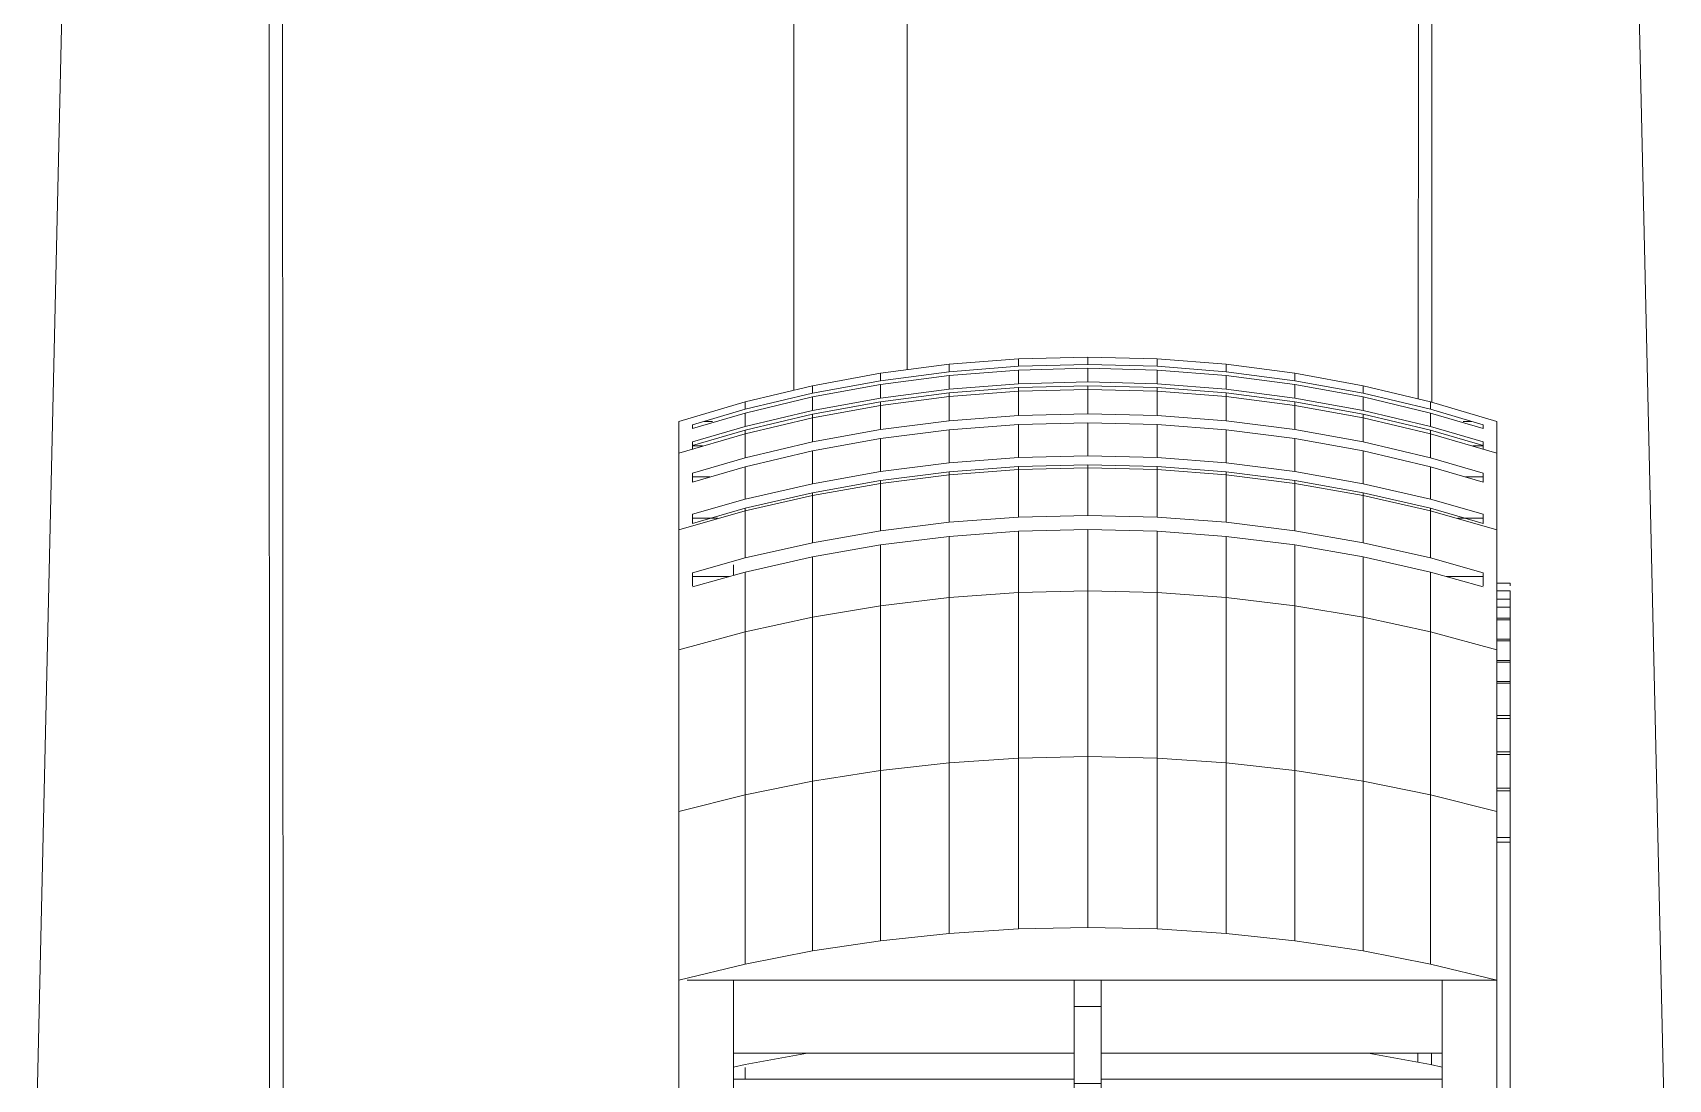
# Model space of a CAD drawing. Header units: inches. Extents: x -827 to 154, y -802 to 207.
# Drawn here: x -509.675 to -505.296, y -200.986 to -198.183 of the extents above; entities that cross this region are included whole.
import ezdxf

# ---------------------------------------------------------------- set-up
doc = ezdxf.new("R2010")
doc.units = ezdxf.units.IN
doc.header["$MEASUREMENT"] = 0
doc.layers.add('Layer0', color=7, linetype='Continuous', lineweight=9)
doc.layers.add('Miter_Saw_Station_skp', color=8, linetype='Continuous', lineweight=9)

# ---------------------------------------------------------------- blocks, each defined once
blk = doc.blocks.new('Miter_Saw_Station_skp_188-402628-Level 1')
at = {"layer": 'Layer0'}
for p, q in [((0, 1.6142), (0, 2.103)), ((0, 1.6142), (0, 2.103)), ((0.1575, 1.6142), (0.1575, 2.103)), ((0.1575, 2.103), (0.1575, 1.6142)), ((0.1339, 1.6142), (0, 1.6142)), ((0, 1.6142), (0.1339, 1.6142)), ((0.1575, 1.1274), (0.1575, 1.6142)), ((0.1575, 1.6142), (0.1575, 1.1274)), ((0.1575, 0.6601), (0.1575, 1.1274)), ((0.1575, 1.1274), (0.1575, 0.6601)), ((0.1575, 0.3129), (0.1575, 0.6601)), ((0.1575, 0.6601), (0.1575, 0.3129)), ((0, 0.4148), (0, 0.4449)), ((0, 0.4148), (0, 0.4449)), ((0.1575, 0.0916), (0.1575, 0.3129)), ((0.1575, 0.3129), (0.1575, 0.0916)), ((0.1575, 0.0916), (0.1575, 0)), ((0.1575, 0.0916), (0.1575, 0)), ((0.0606, 0), (0.0851, 0)), ((0.0851, 0), (0.0606, 0))]:
    blk.add_line(p, q, dxfattribs=at)
blk = doc.blocks.new('Miter_Saw_Station_skp_186-402626-Level 1')
at = {"layer": 'Layer0'}
for p, q in [((0.1575, 2.0872), (1.142, 2.0872)), ((0.1575, 2.0872), (1.142, 2.0872)), ((1.2202, 2.0872), (2.2047, 2.0872)), ((1.2202, 2.0872), (2.2047, 2.0872)), ((2.1708, 2.0529), (2.1708, 2.0872)), ((2.1708, 2.0872), (2.1708, 2.0529)), ((0.1914, 2.0443), (0.1575, 2.0519)), ((0.1914, 2.0443), (0.1575, 2.0519)), ((0.1914, 2.0443), (0.3711, 2.0116)), ((0.3711, 2.0116), (0.1914, 2.0443)), ((1.9911, 2.0116), (2.1708, 2.0443)), ((1.9911, 2.0116), (2.1708, 2.0443)), ((2.1708, 2.0443), (2.2047, 2.0519)), ((2.1708, 2.0443), (2.2047, 2.0519)), ((1.142, 2.0116), (0.1575, 2.0116)), ((0.1575, 2.0116), (1.142, 2.0116)), ((2.2047, 2.0116), (1.2202, 2.0116)), ((1.2202, 2.0116), (2.2047, 2.0116)), ((0, 1.8004), (0, 1.3137)), ((0, 1.8004), (0.1914, 1.7543)), ((0, 1.3137), (0, 1.8004)), ((2.3386, 1.8004), (0, 1.8004)), ((2.3386, 1.8004), (0, 1.8004)), ((0.1914, 1.7543), (0, 1.8004)), ((2.3622, 1.8004), (2.1708, 1.7543)), ((2.3622, 1.8004), (2.1708, 1.7543)), ((2.3622, 1.8004), (2.3622, 1.3137)), ((2.3622, 1.8004), (2.3622, 1.3137)), ((0.1914, 1.2654), (0.1914, 1.7543)), ((0.1914, 1.7543), (0.3858, 1.7164)), ((0.1914, 1.7543), (0.1914, 1.2654)), ((0.1914, 1.7543), (0.3858, 1.7164)), ((2.1708, 1.7543), (1.9764, 1.7164)), ((1.9764, 1.7164), (2.1708, 1.7543)), ((2.1708, 1.7543), (2.1708, 1.2654)), ((2.1708, 1.2654), (2.1708, 1.7543)), ((0.3858, 1.7164), (0.3858, 1.2258)), ((0.3858, 1.7164), (0.5826, 1.6868)), ((0.3858, 1.7164), (0.5826, 1.6868)), ((0.3858, 1.2258), (0.3858, 1.7164)), ((1.9764, 1.7164), (1.7797, 1.6868)), ((1.7797, 1.6868), (1.9764, 1.7164)), ((1.9764, 1.2258), (1.9764, 1.7164)), ((1.9764, 1.7164), (1.9764, 1.2258)), ((0.5826, 1.1948), (0.5826, 1.6868)), ((0.5826, 1.6868), (0.5826, 1.1948)), ((0.5826, 1.6868), (0.7811, 1.6656)), ((0.5826, 1.6868), (0.7811, 1.6656)), ((0.7811, 1.6656), (0.7811, 1.1726)), ((0.7811, 1.6656), (0.9808, 1.6528)), ((0.7811, 1.1726), (0.7811, 1.6656)), ((0.7811, 1.6656), (0.9808, 1.6528)), ((1.5811, 1.6656), (1.3814, 1.6528)), ((1.3814, 1.6528), (1.5811, 1.6656)), ((1.5811, 1.6656), (1.7797, 1.6868)), ((1.7797, 1.6868), (1.5811, 1.6656)), ((1.5811, 1.6656), (1.5811, 1.1726)), ((1.5811, 1.1726), (1.5811, 1.6656)), ((1.7797, 1.1948), (1.7797, 1.6868)), ((1.7797, 1.6868), (1.7797, 1.1948)), ((0.9808, 1.1592), (0.9808, 1.6528)), ((0.9808, 1.6528), (1.1811, 1.6485)), ((0.9808, 1.6528), (0.9808, 1.1592)), ((0.9808, 1.6528), (1.1811, 1.6485)), ((1.3814, 1.6528), (1.1811, 1.6485)), ((1.1811, 1.6485), (1.3814, 1.6528)), ((1.1811, 1.1548), (1.1811, 1.6485)), ((1.1811, 1.1548), (1.1811, 1.6485)), ((1.3814, 1.6528), (1.3814, 1.1592)), ((1.3814, 1.1592), (1.3814, 1.6528)), ((0, 1.3137), (0, 0.8464)), ((0, 1.3137), (0, 0.8464)), ((0, 1.3137), (0.1914, 1.2654)), ((0.1914, 1.2654), (0, 1.3137)), ((2.1708, 1.2654), (2.3622, 1.3137)), ((2.3622, 1.3137), (2.1708, 1.2654)), ((2.3622, 0.8464), (2.3622, 1.3137)), ((2.3622, 1.3137), (2.3622, 0.8464)), ((0.1914, 0.7947), (0.1914, 1.2654)), ((0.3858, 1.2258), (0.1914, 1.2654)), ((0.1914, 1.2654), (0.1914, 0.7947)), ((0.1914, 1.2654), (0.3858, 1.2258)), ((1.9764, 1.2258), (2.1708, 1.2654)), ((2.1708, 1.2654), (1.9764, 1.2258)), ((2.1708, 0.7947), (2.1708, 1.2654)), ((2.1708, 1.2654), (2.1708, 0.7947)), ((0.5826, 1.1948), (0.3858, 1.2258)), ((0.3858, 1.2258), (0.3858, 0.7522)), ((0.3858, 1.2258), (0.5826, 1.1948)), ((0.3858, 0.7522), (0.3858, 1.2258)), ((0.7811, 1.1726), (0.5826, 1.1948)), ((0.5826, 0.719), (0.5826, 1.1948)), ((0.5826, 1.1948), (0.5826, 0.719)), ((0.5826, 1.1948), (0.7811, 1.1726)), ((1.7797, 1.1948), (1.5811, 1.1726)), ((1.5811, 1.1726), (1.7797, 1.1948)), ((1.7797, 1.1948), (1.9764, 1.2258)), ((1.9764, 1.2258), (1.7797, 1.1948)), ((1.7797, 1.1948), (1.7797, 0.719)), ((1.7797, 0.719), (1.7797, 1.1948)), ((1.9764, 0.7522), (1.9764, 1.2258)), ((1.9764, 1.2258), (1.9764, 0.7522)), ((0.9808, 1.1592), (0.7811, 1.1726)), ((0.7811, 0.6952), (0.7811, 1.1726)), ((0.7811, 1.1726), (0.7811, 0.6952)), ((0.7811, 1.1726), (0.9808, 1.1592)), ((0.9808, 1.1592), (0.9808, 0.6809)), ((0.9808, 1.1592), (1.1811, 1.1548)), ((1.1811, 1.1548), (0.9808, 1.1592)), ((0.9808, 0.6809), (0.9808, 1.1592)), ((1.1811, 1.1548), (1.3814, 1.1592)), ((1.3814, 1.1592), (1.1811, 1.1548)), ((1.1811, 0.6762), (1.1811, 1.1548)), ((1.1811, 0.6762), (1.1811, 1.1548)), ((1.3814, 1.1592), (1.5811, 1.1726)), ((1.5811, 1.1726), (1.3814, 1.1592)), ((1.3814, 0.6809), (1.3814, 1.1592)), ((1.3814, 1.1592), (1.3814, 0.6809)), ((1.5811, 0.6952), (1.5811, 1.1726)), ((1.5811, 1.1726), (1.5811, 0.6952)), ((0, 0.4991), (0, 0.8464)), ((0.1914, 0.7947), (0, 0.8464)), ((0, 0.8464), (0.1914, 0.7947)), ((0, 0.4991), (0, 0.8464)), ((2.3622, 0.8464), (2.1708, 0.7947)), ((2.1708, 0.7947), (2.3622, 0.8464)), ((2.3622, 0.4991), (2.3622, 0.8464)), ((2.3622, 0.4991), (2.3622, 0.8464)), ((0.1914, 0.7947), (0.1914, 0.6216)), ((0.1914, 0.7947), (0.3858, 0.7522)), ((0.3858, 0.7522), (0.1914, 0.7947)), ((0.1914, 0.6216), (0.1914, 0.7947)), ((2.1708, 0.7947), (1.9764, 0.7522)), ((1.9764, 0.7522), (2.1708, 0.7947)), ((2.1708, 0.7947), (2.1708, 0.6216)), ((2.1708, 0.6216), (2.1708, 0.7947)), ((0.3858, 0.7522), (0.3858, 0.5776)), ((0.3858, 0.7522), (0.5826, 0.719)), ((0.3858, 0.5776), (0.3858, 0.7522)), ((0.5826, 0.719), (0.3858, 0.7522)), ((0.5826, 0.5431), (0.5826, 0.719)), ((0.5826, 0.719), (0.5826, 0.5431)), ((0.5826, 0.719), (0.7811, 0.6952)), ((0.7811, 0.6952), (0.5826, 0.719)), ((1.7797, 0.719), (1.5811, 0.6952)), ((1.5811, 0.6952), (1.7797, 0.719)), ((1.9764, 0.7522), (1.7797, 0.719)), ((1.7797, 0.719), (1.9764, 0.7522)), ((1.7797, 0.719), (1.7797, 0.5431)), ((1.7797, 0.5431), (1.7797, 0.719)), ((1.9764, 0.5776), (1.9764, 0.7522)), ((1.9764, 0.7522), (1.9764, 0.5776)), ((0.0394, 0.6642), (0.1914, 0.6216)), ((0.0394, 0.6642), (0.1914, 0.6216)), ((0.7811, 0.5185), (0.7811, 0.6952)), ((0.7811, 0.6952), (0.7811, 0.5185)), ((0.7811, 0.6952), (0.9808, 0.6809)), ((0.9808, 0.6809), (0.7811, 0.6952)), ((0.9808, 0.6809), (0.9808, 0.5037)), ((0.9808, 0.6809), (1.1811, 0.6762)), ((0.9808, 0.5037), (0.9808, 0.6809)), ((1.1811, 0.6762), (0.9808, 0.6809)), ((1.3814, 0.6809), (1.1811, 0.6762)), ((1.1811, 0.6762), (1.3814, 0.6809)), ((1.1811, 0.4987), (1.1811, 0.6762)), ((1.1811, 0.4987), (1.1811, 0.6762)), ((1.5811, 0.6952), (1.3814, 0.6809)), ((1.3814, 0.6809), (1.5811, 0.6952)), ((1.3814, 0.5037), (1.3814, 0.6809)), ((1.3814, 0.6809), (1.3814, 0.5037)), ((1.5811, 0.5185), (1.5811, 0.6952)), ((1.5811, 0.6952), (1.5811, 0.5185)), ((2.1708, 0.6216), (2.3228, 0.6642)), ((2.3228, 0.6642), (2.1708, 0.6216)), ((0.0394, 0.6344), (0.0394, 0.6614)), ((0.0394, 0.6614), (0.0394, 0.6233)), ((0.0394, 0.6344), (0.0394, 0.6614)), ((0.0394, 0.6233), (0.0394, 0.6614)), ((0.0394, 0.6344), (0.0394, 0.6233)), ((0.0394, 0.6344), (0.146, 0.6344)), ((0.0394, 0.6344), (0.0394, 0.6233)), ((0.0394, 0.6344), (0.146, 0.6344)), ((0.1914, 0.5808), (0.0394, 0.6233)), ((0.1914, 0.5808), (0.0394, 0.6233)), ((0.1914, 0.6216), (0.3858, 0.5776)), ((0.3858, 0.5776), (0.1914, 0.6216)), ((1.9764, 0.5776), (2.1708, 0.6216)), ((1.9764, 0.5776), (2.1708, 0.6216)), ((2.1708, 0.5808), (2.3228, 0.6233)), ((2.3228, 0.6233), (2.1708, 0.5808)), ((2.2162, 0.6344), (2.3228, 0.6344)), ((2.2162, 0.6344), (2.3228, 0.6344)), ((2.3228, 0.6614), (2.3228, 0.6233)), ((2.3228, 0.6344), (2.3228, 0.6614)), ((2.3228, 0.6614), (2.3228, 0.6344)), ((2.3228, 0.6233), (2.3228, 0.6614)), ((2.3228, 0.6344), (2.3228, 0.6233)), ((2.3228, 0.6344), (2.3228, 0.6233)), ((0.1914, 0.5808), (0.3858, 0.5367)), ((0.1914, 0.5808), (0.1914, 0.4449)), ((0.1914, 0.5808), (0.1914, 0.4449)), ((0.1914, 0.5808), (0.3858, 0.5367)), ((0.3858, 0.5776), (0.5826, 0.5431)), ((0.5826, 0.5431), (0.3858, 0.5776)), ((1.7797, 0.5431), (1.9764, 0.5776)), ((1.7797, 0.5431), (1.9764, 0.5776)), ((1.9764, 0.5367), (2.1708, 0.5808)), ((2.1708, 0.5808), (1.9764, 0.5367)), ((2.1708, 0.4449), (2.1708, 0.5808)), ((2.1708, 0.5808), (2.1708, 0.4449)), ((0.3858, 0.5367), (0.5826, 0.5023)), ((0.3858, 0.5367), (0.3858, 0.4003)), ((0.3858, 0.5367), (0.5826, 0.5023)), ((0.3858, 0.4003), (0.3858, 0.5367)), ((0.5826, 0.5431), (0.7811, 0.5185)), ((0.7811, 0.5185), (0.5826, 0.5431)), ((1.5811, 0.5185), (1.7797, 0.5431)), ((1.5811, 0.5185), (1.7797, 0.5431)), ((1.7797, 0.5023), (1.9764, 0.5367)), ((1.9764, 0.5367), (1.7797, 0.5023)), ((1.9764, 0.5367), (1.9764, 0.4003)), ((1.9764, 0.4003), (1.9764, 0.5367)), ((0, 0.4991), (0.1914, 0.4449)), ((0, 0.2778), (0, 0.4991)), ((0, 0.2778), (0, 0.4991)), ((0.1914, 0.4449), (0, 0.4991)), ((0.0394, 0.4807), (0.0394, 0.4546)), ((0.1914, 0.4373), (0.0394, 0.4807)), ((0.0394, 0.4546), (0.0394, 0.4807)), ((0.0394, 0.4807), (0.1914, 0.4373)), ((0.5826, 0.5023), (0.7811, 0.4776)), ((0.5826, 0.5023), (0.5826, 0.3654)), ((0.5826, 0.5023), (0.7811, 0.4776)), ((0.5826, 0.3654), (0.5826, 0.5023)), ((0.7811, 0.5185), (0.9808, 0.5037)), ((0.9808, 0.5037), (0.7811, 0.5185)), ((0.7811, 0.4776), (0.9808, 0.4628)), ((0.7811, 0.3405), (0.7811, 0.4776)), ((0.7811, 0.4776), (0.7811, 0.3405)), ((0.7811, 0.4776), (0.9808, 0.4628)), ((0.9808, 0.5037), (1.1811, 0.4987)), ((1.1811, 0.4987), (0.9808, 0.5037)), ((1.1811, 0.4987), (1.3814, 0.5037)), ((1.1811, 0.4987), (1.3814, 0.5037)), ((1.3814, 0.5037), (1.5811, 0.5185)), ((1.3814, 0.5037), (1.5811, 0.5185)), ((1.3814, 0.4628), (1.5811, 0.4776)), ((1.5811, 0.4776), (1.3814, 0.4628)), ((1.5811, 0.4776), (1.7797, 0.5023)), ((1.7797, 0.5023), (1.5811, 0.4776)), ((1.5811, 0.3405), (1.5811, 0.4776)), ((1.5811, 0.4776), (1.5811, 0.3405)), ((1.7797, 0.3654), (1.7797, 0.5023)), ((1.7797, 0.5023), (1.7797, 0.3654)), ((2.3622, 0.4991), (2.1708, 0.4449)), ((2.3622, 0.4991), (2.1708, 0.4449)), ((2.1708, 0.4373), (2.3228, 0.4807)), ((2.3228, 0.4807), (2.1708, 0.4373)), ((2.3228, 0.4807), (2.3228, 0.4546)), ((2.3228, 0.4546), (2.3228, 0.4807)), ((2.3622, 0.2778), (2.3622, 0.4991)), ((2.3622, 0.2778), (2.3622, 0.4991)), ((0.0394, 0.4659), (0.1118, 0.4659)), ((0.0394, 0.4659), (0.1118, 0.4659)), ((0.1914, 0.4112), (0.0394, 0.4546)), ((0.1914, 0.4112), (0.0394, 0.4546)), ((0.1914, 0.4373), (0.1914, 0.4449)), ((0.1914, 0.4449), (0.1914, 0.4373)), ((0.1914, 0.4449), (0.3858, 0.4003)), ((0.3858, 0.4003), (0.1914, 0.4449)), ((0.1914, 0.4373), (0.3858, 0.3923)), ((0.3858, 0.3923), (0.1914, 0.4373)), ((0.9808, 0.4628), (1.1811, 0.4578)), ((0.9808, 0.4628), (0.9808, 0.3255)), ((0.9808, 0.4628), (1.1811, 0.4578)), ((0.9808, 0.3255), (0.9808, 0.4628)), ((1.1811, 0.4578), (1.3814, 0.4628)), ((1.3814, 0.4628), (1.1811, 0.4578)), ((1.1811, 0.3205), (1.1811, 0.4578)), ((1.1811, 0.3205), (1.1811, 0.4578)), ((1.3814, 0.3255), (1.3814, 0.4628)), ((1.3814, 0.4628), (1.3814, 0.3255)), ((2.1708, 0.4449), (1.9764, 0.4003)), ((1.9764, 0.4003), (2.1708, 0.4449)), ((1.9764, 0.3923), (2.1708, 0.4373)), ((1.9764, 0.3923), (2.1708, 0.4373)), ((2.1708, 0.4112), (2.3228, 0.4546)), ((2.3228, 0.4546), (2.1708, 0.4112)), ((2.1708, 0.4373), (2.1708, 0.4449)), ((2.1708, 0.4449), (2.1708, 0.4373)), ((2.2504, 0.4659), (2.3228, 0.4659)), ((2.2504, 0.4659), (2.3228, 0.4659)), ((0.1914, 0.4112), (0.3858, 0.3662)), ((0.1914, 0.4112), (0.1914, 0.3172)), ((0.1914, 0.4112), (0.1914, 0.3172)), ((0.1914, 0.4112), (0.3858, 0.3662)), ((0.3858, 0.4003), (0.3858, 0.3923)), ((0.3858, 0.4003), (0.5826, 0.3654)), ((0.3858, 0.3923), (0.3858, 0.4003)), ((0.5826, 0.3654), (0.3858, 0.4003)), ((0.3858, 0.3923), (0.5826, 0.3572)), ((0.5826, 0.3572), (0.3858, 0.3923)), ((1.9764, 0.4003), (1.7797, 0.3654)), ((1.7797, 0.3654), (1.9764, 0.4003)), ((1.7797, 0.3572), (1.9764, 0.3923)), ((1.7797, 0.3572), (1.9764, 0.3923)), ((1.9764, 0.3662), (2.1708, 0.4112)), ((2.1708, 0.4112), (1.9764, 0.3662)), ((1.9764, 0.3923), (1.9764, 0.4003)), ((1.9764, 0.4003), (1.9764, 0.3923)), ((2.1708, 0.4112), (2.1708, 0.3172)), ((2.1708, 0.3172), (2.1708, 0.4112)), ((0.0394, 0.3613), (0.1914, 0.3172)), ((0.0394, 0.3613), (0.0394, 0.3353)), ((0.0394, 0.3353), (0.0394, 0.3613)), ((0.1914, 0.3172), (0.0394, 0.3613)), ((0.0394, 0.3467), (0.0394, 0.3353)), ((0.0394, 0.3467), (0.0898, 0.3467)), ((0.0394, 0.3467), (0.0394, 0.3353)), ((0.0394, 0.3467), (0.0898, 0.3467)), ((0.1914, 0.2912), (0.0394, 0.3353)), ((0.1914, 0.2912), (0.0394, 0.3353)), ((0.3858, 0.3662), (0.5826, 0.3311)), ((0.3858, 0.3662), (0.3858, 0.2716)), ((0.3858, 0.3662), (0.5826, 0.3311)), ((0.3858, 0.2716), (0.3858, 0.3662)), ((0.5826, 0.3572), (0.5826, 0.3654)), ((0.5826, 0.3654), (0.5826, 0.3572)), ((0.5826, 0.3654), (0.7811, 0.3405)), ((0.7811, 0.3405), (0.5826, 0.3654)), ((0.5826, 0.3572), (0.7811, 0.332)), ((0.7811, 0.332), (0.5826, 0.3572)), ((0.5826, 0.3311), (0.7811, 0.306)), ((0.5826, 0.2359), (0.5826, 0.3311)), ((0.5826, 0.3311), (0.5826, 0.2359)), ((0.5826, 0.3311), (0.7811, 0.306)), ((0.7811, 0.3405), (0.7811, 0.332)), ((0.7811, 0.3405), (0.9808, 0.3255)), ((0.7811, 0.332), (0.7811, 0.3405)), ((0.9808, 0.3255), (0.7811, 0.3405)), ((0.7811, 0.332), (0.9808, 0.3169)), ((0.9808, 0.3169), (0.7811, 0.332)), ((1.5811, 0.3405), (1.3814, 0.3255)), ((1.3814, 0.3255), (1.5811, 0.3405)), ((1.3814, 0.3169), (1.5811, 0.332)), ((1.3814, 0.3169), (1.5811, 0.332)), ((1.7797, 0.3654), (1.5811, 0.3405)), ((1.5811, 0.3405), (1.7797, 0.3654)), ((1.5811, 0.332), (1.7797, 0.3572)), ((1.5811, 0.332), (1.7797, 0.3572)), ((1.5811, 0.332), (1.5811, 0.3405)), ((1.5811, 0.3405), (1.5811, 0.332)), ((1.5811, 0.306), (1.7797, 0.3311)), ((1.7797, 0.3311), (1.5811, 0.306)), ((1.7797, 0.3311), (1.9764, 0.3662)), ((1.9764, 0.3662), (1.7797, 0.3311)), ((1.7797, 0.3572), (1.7797, 0.3654)), ((1.7797, 0.3654), (1.7797, 0.3572)), ((1.7797, 0.3311), (1.7797, 0.2359)), ((1.7797, 0.2359), (1.7797, 0.3311)), ((1.9764, 0.2716), (1.9764, 0.3662)), ((1.9764, 0.3662), (1.9764, 0.2716)), ((2.1708, 0.3172), (2.3228, 0.3613)), ((2.3228, 0.3613), (2.1708, 0.3172)), ((2.1708, 0.2912), (2.3228, 0.3353)), ((2.3228, 0.3353), (2.1708, 0.2912)), ((2.2724, 0.3467), (2.3228, 0.3467)), ((2.2724, 0.3467), (2.3228, 0.3467)), ((2.3228, 0.3613), (2.3228, 0.3353)), ((2.3228, 0.3353), (2.3228, 0.3613)), ((2.3228, 0.3467), (2.3228, 0.3353)), ((2.3228, 0.3467), (2.3228, 0.3353)), ((0.1914, 0.3172), (0.3858, 0.2716)), ((0.3858, 0.2716), (0.1914, 0.3172)), ((0.1914, 0.2912), (0.3858, 0.2455)), ((0.1914, 0.2912), (0.1914, 0.2219)), ((0.1914, 0.2912), (0.1914, 0.2219)), ((0.1914, 0.2912), (0.3858, 0.2455)), ((0.7811, 0.306), (0.9808, 0.2909)), ((0.7811, 0.306), (0.7811, 0.2103)), ((0.7811, 0.306), (0.9808, 0.2909)), ((0.7811, 0.2103), (0.7811, 0.306)), ((0.9808, 0.3169), (0.9808, 0.3255)), ((0.9808, 0.3255), (0.9808, 0.3169)), ((0.9808, 0.3255), (1.1811, 0.3205)), ((1.1811, 0.3205), (0.9808, 0.3255)), ((0.9808, 0.3169), (1.1811, 0.3118)), ((1.1811, 0.3118), (0.9808, 0.3169)), ((0.9808, 0.2909), (1.1811, 0.2858)), ((0.9808, 0.195), (0.9808, 0.2909)), ((0.9808, 0.2909), (0.9808, 0.195)), ((0.9808, 0.2909), (1.1811, 0.2858)), ((1.3814, 0.3255), (1.1811, 0.3205)), ((1.1811, 0.3205), (1.3814, 0.3255)), ((1.1811, 0.3118), (1.1811, 0.3205)), ((1.1811, 0.3118), (1.1811, 0.3205)), ((1.1811, 0.3118), (1.3814, 0.3169)), ((1.1811, 0.3118), (1.3814, 0.3169)), ((1.1811, 0.2858), (1.3814, 0.2909)), ((1.3814, 0.2909), (1.1811, 0.2858)), ((1.1811, 0.1899), (1.1811, 0.2858)), ((1.1811, 0.1899), (1.1811, 0.2858)), ((1.3814, 0.3255), (1.3814, 0.3169)), ((1.3814, 0.3169), (1.3814, 0.3255)), ((1.3814, 0.2909), (1.5811, 0.306)), ((1.5811, 0.306), (1.3814, 0.2909)), ((1.3814, 0.2909), (1.3814, 0.195)), ((1.3814, 0.195), (1.3814, 0.2909)), ((1.5811, 0.2103), (1.5811, 0.306)), ((1.5811, 0.306), (1.5811, 0.2103)), ((1.9764, 0.2716), (2.1708, 0.3172)), ((1.9764, 0.2716), (2.1708, 0.3172)), ((1.9764, 0.2455), (2.1708, 0.2912)), ((2.1708, 0.2912), (1.9764, 0.2455)), ((2.1708, 0.2219), (2.1708, 0.2912)), ((2.1708, 0.2912), (2.1708, 0.2219)), ((0.1914, 0.2219), (0, 0.2778)), ((0, 0.2778), (0.1914, 0.2219)), ((0, 0.1862), (0, 0.2778)), ((0, 0.1862), (0, 0.2778)), ((0.0394, 0.2676), (0.0394, 0.2561)), ((0.0394, 0.2569), (0.0394, 0.2676)), ((0.0394, 0.2561), (0.0394, 0.2676)), ((0.0394, 0.2569), (0.0394, 0.2676)), ((0.0394, 0.2569), (0.0394, 0.2453)), ((0.0394, 0.2569), (0.0686, 0.2569)), ((0.0394, 0.2569), (0.0394, 0.2453)), ((0.0394, 0.2569), (0.0686, 0.2569)), ((0.1914, 0.2116), (0.0394, 0.2561)), ((0.0394, 0.2561), (0.0394, 0.2453)), ((0.0394, 0.2453), (0.0394, 0.2561)), ((0.0394, 0.2561), (0.1914, 0.2116)), ((0.1914, 0.2008), (0.0394, 0.2453)), ((0.1914, 0.2008), (0.0394, 0.2453)), ((0.3858, 0.2716), (0.5826, 0.2359)), ((0.5826, 0.2359), (0.3858, 0.2716)), ((0.3858, 0.2455), (0.5826, 0.2098)), ((0.3858, 0.176), (0.3858, 0.2455)), ((0.3858, 0.2455), (0.3858, 0.176)), ((0.3858, 0.2455), (0.5826, 0.2098)), ((1.7797, 0.2359), (1.9764, 0.2716)), ((1.7797, 0.2359), (1.9764, 0.2716)), ((1.7797, 0.2098), (1.9764, 0.2455)), ((1.9764, 0.2455), (1.7797, 0.2098)), ((1.9764, 0.2455), (1.9764, 0.176)), ((1.9764, 0.176), (1.9764, 0.2455)), ((2.3622, 0.2778), (2.1708, 0.2219)), ((2.3622, 0.2778), (2.1708, 0.2219)), ((2.1708, 0.2116), (2.3228, 0.2561)), ((2.3228, 0.2561), (2.1708, 0.2116)), ((2.1708, 0.2008), (2.3228, 0.2453)), ((2.3228, 0.2453), (2.1708, 0.2008)), ((2.2936, 0.2569), (2.3228, 0.2569)), ((2.2936, 0.2569), (2.3228, 0.2569)), ((2.3228, 0.2676), (2.3228, 0.2561)), ((2.3228, 0.2561), (2.3228, 0.2676)), ((2.3228, 0.2569), (2.3228, 0.2676)), ((2.3228, 0.2569), (2.3228, 0.2676)), ((2.3228, 0.2569), (2.3228, 0.2453)), ((2.3228, 0.2569), (2.3228, 0.2453)), ((2.3228, 0.2561), (2.3228, 0.2453)), ((2.3228, 0.2453), (2.3228, 0.2561)), ((2.3622, 0.1862), (2.3622, 0.2778)), ((2.3622, 0.1862), (2.3622, 0.2778)), ((0.0394, 0.2067), (0.1914, 0.1619)), ((0.0394, 0.2067), (0.0394, 0.1959)), ((0.0394, 0.1959), (0.0394, 0.2067)), ((0.1914, 0.1619), (0.0394, 0.2067)), ((0.1914, 0.1511), (0.0394, 0.1959)), ((0.1914, 0.1511), (0.0394, 0.1959)), ((0.3858, 0.176), (0.1914, 0.2219)), ((0.1914, 0.2116), (0.1914, 0.2219)), ((0.1914, 0.2219), (0.1914, 0.2116)), ((0.1914, 0.2219), (0.3858, 0.176)), ((0.1914, 0.2116), (0.3858, 0.1654)), ((0.3858, 0.1654), (0.1914, 0.2116)), ((0.1914, 0.2008), (0.3858, 0.1547)), ((0.1914, 0.2008), (0.1914, 0.1619)), ((0.1914, 0.2008), (0.3858, 0.1547)), ((0.1914, 0.2008), (0.1914, 0.1619)), ((0.5826, 0.2359), (0.7811, 0.2103)), ((0.7811, 0.2103), (0.5826, 0.2359)), ((0.5826, 0.2098), (0.7811, 0.1843)), ((0.5826, 0.2098), (0.5826, 0.1401)), ((0.5826, 0.2098), (0.7811, 0.1843)), ((0.5826, 0.1401), (0.5826, 0.2098)), ((0.7811, 0.2103), (0.9808, 0.195)), ((0.9808, 0.195), (0.7811, 0.2103)), ((0.9808, 0.195), (1.1811, 0.1899)), ((1.1811, 0.1899), (0.9808, 0.195)), ((1.1811, 0.1899), (1.3814, 0.195)), ((1.1811, 0.1899), (1.3814, 0.195)), ((1.3814, 0.195), (1.5811, 0.2103)), ((1.3814, 0.195), (1.5811, 0.2103)), ((1.5811, 0.2103), (1.7797, 0.2359)), ((1.5811, 0.2103), (1.7797, 0.2359)), ((1.5811, 0.1843), (1.7797, 0.2098)), ((1.7797, 0.2098), (1.5811, 0.1843)), ((1.7797, 0.2098), (1.7797, 0.1401)), ((1.7797, 0.1401), (1.7797, 0.2098)), ((2.1708, 0.2219), (1.9764, 0.176)), ((1.9764, 0.176), (2.1708, 0.2219)), ((1.9764, 0.1654), (2.1708, 0.2116)), ((1.9764, 0.1654), (2.1708, 0.2116)), ((1.9764, 0.1547), (2.1708, 0.2008)), ((2.1708, 0.2008), (1.9764, 0.1547)), ((2.1708, 0.2116), (2.1708, 0.2219)), ((2.1708, 0.2219), (2.1708, 0.2116)), ((2.1708, 0.1619), (2.3228, 0.2067)), ((2.3228, 0.2067), (2.1708, 0.1619)), ((2.1708, 0.2008), (2.1708, 0.1619)), ((2.1708, 0.1619), (2.1708, 0.2008)), ((2.1708, 0.1511), (2.3228, 0.1959)), ((2.3228, 0.1959), (2.1708, 0.1511)), ((2.3228, 0.2067), (2.3228, 0.1959)), ((2.3228, 0.1959), (2.3228, 0.2067)), ((0.1914, 0.1297), (0, 0.1862)), ((0.1914, 0.1297), (0, 0.1862)), ((0.0724, 0.1862), (0.0968, 0.1862)), ((0.0724, 0.1862), (0.0968, 0.1862)), ((0.1914, 0.1619), (0.3858, 0.1155)), ((0.3858, 0.1155), (0.1914, 0.1619)), ((0.1914, 0.1511), (0.3858, 0.1047)), ((0.1914, 0.1511), (0.1914, 0.1297)), ((0.1914, 0.1511), (0.1914, 0.1297)), ((0.1914, 0.1511), (0.3858, 0.1047)), ((0.5826, 0.1401), (0.3858, 0.176)), ((0.3858, 0.1654), (0.3858, 0.176)), ((0.3858, 0.176), (0.3858, 0.1654)), ((0.3858, 0.176), (0.5826, 0.1401)), ((0.3858, 0.1654), (0.5826, 0.1294)), ((0.5826, 0.1294), (0.3858, 0.1654)), ((0.3858, 0.1547), (0.5826, 0.1187)), ((0.3858, 0.1155), (0.3858, 0.1547)), ((0.3858, 0.1547), (0.3858, 0.1155)), ((0.3858, 0.1547), (0.5826, 0.1187)), ((0.7811, 0.1843), (0.9808, 0.1689)), ((0.7811, 0.1144), (0.7811, 0.1843)), ((0.7811, 0.1843), (0.7811, 0.1144)), ((0.7811, 0.1843), (0.9808, 0.1689)), ((0.9808, 0.1689), (1.1811, 0.1638)), ((0.9808, 0.1689), (0.9808, 0.0989)), ((0.9808, 0.1689), (1.1811, 0.1638)), ((0.9808, 0.0989), (0.9808, 0.1689)), ((1.1811, 0.1638), (1.3814, 0.1689)), ((1.3814, 0.1689), (1.1811, 0.1638)), ((1.1811, 0.0938), (1.1811, 0.1638)), ((1.1811, 0.0938), (1.1811, 0.1638)), ((1.3814, 0.1689), (1.5811, 0.1843)), ((1.5811, 0.1843), (1.3814, 0.1689)), ((1.3814, 0.1689), (1.3814, 0.0989)), ((1.3814, 0.0989), (1.3814, 0.1689)), ((1.5811, 0.1843), (1.5811, 0.1144)), ((1.5811, 0.1144), (1.5811, 0.1843)), ((1.7797, 0.1401), (1.9764, 0.176)), ((1.9764, 0.176), (1.7797, 0.1401)), ((1.7797, 0.1294), (1.9764, 0.1654)), ((1.7797, 0.1294), (1.9764, 0.1654)), ((1.7797, 0.1187), (1.9764, 0.1547)), ((1.9764, 0.1547), (1.7797, 0.1187)), ((1.9764, 0.176), (1.9764, 0.1654)), ((1.9764, 0.1654), (1.9764, 0.176)), ((1.9764, 0.1155), (2.1708, 0.1619)), ((1.9764, 0.1155), (2.1708, 0.1619)), ((1.9764, 0.1155), (1.9764, 0.1547)), ((1.9764, 0.1547), (1.9764, 0.1155)), ((1.9764, 0.1047), (2.1708, 0.1511)), ((2.1708, 0.1511), (1.9764, 0.1047)), ((2.3622, 0.1862), (2.1708, 0.1297)), ((2.3622, 0.1862), (2.1708, 0.1297)), ((2.1708, 0.1511), (2.1708, 0.1297)), ((2.1708, 0.1297), (2.1708, 0.1511)), ((2.2654, 0.1862), (2.2898, 0.1862)), ((2.2654, 0.1862), (2.2898, 0.1862)), ((0.3858, 0.0832), (0.1914, 0.1297)), ((0.3858, 0.0832), (0.1914, 0.1297)), ((0.3858, 0.1155), (0.5826, 0.0792)), ((0.5826, 0.0792), (0.3858, 0.1155)), ((0.3858, 0.1047), (0.5826, 0.0685)), ((0.3858, 0.0832), (0.3858, 0.1047)), ((0.3858, 0.1047), (0.3858, 0.0832)), ((0.3858, 0.1047), (0.5826, 0.0685)), ((0.7811, 0.1144), (0.5826, 0.1401)), ((0.5826, 0.1401), (0.5826, 0.1294)), ((0.5826, 0.1401), (0.7811, 0.1144)), ((0.5826, 0.1294), (0.5826, 0.1401)), ((0.5826, 0.1294), (0.7811, 0.1036)), ((0.7811, 0.1036), (0.5826, 0.1294)), ((0.5826, 0.1187), (0.7811, 0.0929)), ((0.5826, 0.1187), (0.5826, 0.0792)), ((0.5826, 0.1187), (0.7811, 0.0929)), ((0.5826, 0.0792), (0.5826, 0.1187)), ((0.9808, 0.0989), (0.7811, 0.1144)), ((0.7811, 0.1036), (0.7811, 0.1144)), ((0.7811, 0.1144), (0.7811, 0.1036)), ((0.7811, 0.1144), (0.9808, 0.0989)), ((0.7811, 0.1036), (0.9808, 0.0881)), ((0.9808, 0.0881), (0.7811, 0.1036)), ((1.1811, 0.0938), (0.9808, 0.0989)), ((0.9808, 0.0989), (0.9808, 0.0881)), ((0.9808, 0.0989), (1.1811, 0.0938)), ((0.9808, 0.0881), (0.9808, 0.0989)), ((1.1811, 0.0938), (1.3814, 0.0989)), ((1.3814, 0.0989), (1.1811, 0.0938)), ((1.3814, 0.0989), (1.5811, 0.1144)), ((1.5811, 0.1144), (1.3814, 0.0989)), ((1.3814, 0.0881), (1.5811, 0.1036)), ((1.3814, 0.0881), (1.5811, 0.1036)), ((1.3814, 0.0989), (1.3814, 0.0881)), ((1.3814, 0.0881), (1.3814, 0.0989)), ((1.5811, 0.1144), (1.7797, 0.1401)), ((1.7797, 0.1401), (1.5811, 0.1144)), ((1.5811, 0.1036), (1.7797, 0.1294)), ((1.5811, 0.1036), (1.7797, 0.1294)), ((1.5811, 0.0929), (1.7797, 0.1187)), ((1.7797, 0.1187), (1.5811, 0.0929)), ((1.5811, 0.1036), (1.5811, 0.1144)), ((1.5811, 0.1144), (1.5811, 0.1036)), ((1.7797, 0.1294), (1.7797, 0.1401)), ((1.7797, 0.1401), (1.7797, 0.1294)), ((1.7797, 0.0792), (1.7797, 0.1187)), ((1.7797, 0.1187), (1.7797, 0.0792)), ((1.7797, 0.0792), (1.9764, 0.1155)), ((1.7797, 0.0792), (1.9764, 0.1155)), ((1.7797, 0.0685), (1.9764, 0.1047)), ((1.9764, 0.1047), (1.7797, 0.0685)), ((1.9764, 0.0832), (2.1708, 0.1297)), ((1.9764, 0.0832), (2.1708, 0.1297)), ((1.9764, 0.0832), (1.9764, 0.1047)), ((1.9764, 0.1047), (1.9764, 0.0832)), ((0.5826, 0.0469), (0.3858, 0.0832)), ((0.5826, 0.0469), (0.3858, 0.0832)), ((0.5826, 0.0792), (0.7811, 0.0533)), ((0.7811, 0.0533), (0.5826, 0.0792)), ((0.5826, 0.0685), (0.7811, 0.0425)), ((0.5826, 0.0685), (0.5826, 0.0469)), ((0.5826, 0.0685), (0.7811, 0.0425)), ((0.5826, 0.0469), (0.5826, 0.0685)), ((0.7811, 0.0929), (0.9808, 0.0773)), ((0.7811, 0.0533), (0.7811, 0.0929)), ((0.7811, 0.0929), (0.7811, 0.0533)), ((0.7811, 0.0929), (0.9808, 0.0773)), ((0.7811, 0.0533), (0.9808, 0.0377)), ((0.9808, 0.0377), (0.7811, 0.0533)), ((0.9808, 0.0881), (1.1811, 0.0829)), ((1.1811, 0.0829), (0.9808, 0.0881)), ((0.9808, 0.0773), (1.1811, 0.0722)), ((0.9808, 0.0773), (0.9808, 0.0377)), ((0.9808, 0.0773), (1.1811, 0.0722)), ((0.9808, 0.0377), (0.9808, 0.0773)), ((1.1811, 0.0829), (1.1811, 0.0938)), ((1.1811, 0.0829), (1.1811, 0.0938)), ((1.1811, 0.0829), (1.3814, 0.0881)), ((1.1811, 0.0829), (1.3814, 0.0881)), ((1.1811, 0.0722), (1.3814, 0.0773)), ((1.3814, 0.0773), (1.1811, 0.0722)), ((1.1811, 0.0325), (1.1811, 0.0722)), ((1.1811, 0.0325), (1.1811, 0.0722)), ((1.3814, 0.0773), (1.5811, 0.0929)), ((1.5811, 0.0929), (1.3814, 0.0773)), ((1.3814, 0.0773), (1.3814, 0.0377)), ((1.3814, 0.0377), (1.3814, 0.0773)), ((1.3814, 0.0377), (1.5811, 0.0533)), ((1.3814, 0.0377), (1.5811, 0.0533)), ((1.5811, 0.0533), (1.5811, 0.0929)), ((1.5811, 0.0929), (1.5811, 0.0533)), ((1.5811, 0.0533), (1.7797, 0.0792)), ((1.5811, 0.0533), (1.7797, 0.0792)), ((1.5811, 0.0425), (1.7797, 0.0685)), ((1.7797, 0.0685), (1.5811, 0.0425)), ((1.7797, 0.0469), (1.9764, 0.0832)), ((1.7797, 0.0469), (1.9764, 0.0832)), ((1.7797, 0.0469), (1.7797, 0.0685)), ((1.7797, 0.0685), (1.7797, 0.0469)), ((0.7811, 0.0209), (0.5826, 0.0469)), ((0.7811, 0.0209), (0.5826, 0.0469)), ((0.7811, 0.0425), (0.9808, 0.0269)), ((0.7811, 0.0209), (0.7811, 0.0425)), ((0.7811, 0.0425), (0.7811, 0.0209)), ((0.7811, 0.0425), (0.9808, 0.0269)), ((0.9808, 0.0052), (0.7811, 0.0209)), ((0.9808, 0.0052), (0.7811, 0.0209)), ((0.9808, 0.0377), (1.1811, 0.0325)), ((1.1811, 0.0325), (0.9808, 0.0377)), ((0.9808, 0.0269), (1.1811, 0.0217)), ((0.9808, 0.0269), (0.9808, 0.0052)), ((0.9808, 0.0269), (1.1811, 0.0217)), ((0.9808, 0.0052), (0.9808, 0.0269)), ((1.1811, 0), (0.9808, 0.0052)), ((1.1811, 0), (0.9808, 0.0052)), ((1.1811, 0.0325), (1.3814, 0.0377)), ((1.1811, 0.0325), (1.3814, 0.0377)), ((1.1811, 0.0217), (1.3814, 0.0269)), ((1.3814, 0.0269), (1.1811, 0.0217)), ((1.1811, 0), (1.1811, 0.0217)), ((1.1811, 0), (1.1811, 0.0217)), ((1.1811, 0), (1.3814, 0.0052)), ((1.1811, 0), (1.3814, 0.0052)), ((1.3814, 0.0269), (1.5811, 0.0425)), ((1.5811, 0.0425), (1.3814, 0.0269)), ((1.3814, 0.0052), (1.3814, 0.0269)), ((1.3814, 0.0269), (1.3814, 0.0052)), ((1.3814, 0.0052), (1.5811, 0.0209)), ((1.3814, 0.0052), (1.5811, 0.0209)), ((1.5811, 0.0209), (1.7797, 0.0469)), ((1.5811, 0.0209), (1.7797, 0.0469)), ((1.5811, 0.0425), (1.5811, 0.0209)), ((1.5811, 0.0209), (1.5811, 0.0425))]:
    blk.add_line(p, q, dxfattribs=at)
blk = doc.blocks.new('Miter_Saw_Station_skp_185-402625-Level 1')
at = {"layer": 'Layer0'}
for p, q in [((0, 1.2154), (0, 2.4173)), ((0, 2.4173), (0, 1.2154)), ((0.0394, 1.6142), (0.0394, 2.103)), ((0.0394, 1.6142), (0.0394, 2.103)), ((0.1969, 1.6142), (0.1969, 2.103)), ((0.1969, 2.103), (0.1969, 1.6142)), ((0.0394, 1.6142), (0.0394, 1.1274)), ((0.1969, 1.6142), (0.0394, 1.6142)), ((0.0394, 1.1274), (0.0394, 1.6142)), ((0.0394, 1.6142), (0.1969, 1.6142)), ((0, 1.2026), (0, 1.2203)), ((0, 1.2203), (0, 1.2026)), ((0.0394, 1.2154), (0, 1.2154)), ((0, 1.2026), (0, 1.2154)), ((0, 1.2154), (0, 1.2026)), ((0, 1.0676), (0, 1.2154)), ((0.0394, 1.2154), (0, 1.2154)), ((0, 1.2154), (0, 1.0676)), ((0, 1.2026), (0.0394, 1.2026)), ((0, 1.2026), (0.0394, 1.2026)), ((0.0394, 1.1274), (0.0394, 0.6601)), ((0.0394, 0.6601), (0.0394, 1.1274)), ((0, 1.0676), (0, 1.0594)), ((0, 1.0676), (0, 1.0594)), ((0, 1.0594), (0, 1.0676)), ((0.0394, 1.0676), (0, 1.0676)), ((0, 1.0594), (0, 1.0676)), ((0, 0.963), (0, 1.0676)), ((0.0394, 1.0676), (0, 1.0676)), ((0, 1.0676), (0, 0.963)), ((0, 1.0594), (0.0394, 1.0594)), ((0, 1.0594), (0.0394, 1.0594)), ((0, 0.9548), (0, 0.963)), ((0.0394, 0.963), (0, 0.963)), ((0, 0.9548), (0, 0.963)), ((0, 0.963), (0, 0.9548)), ((0, 0.963), (0, 0.9548)), ((0, 0.8584), (0, 0.963)), ((0.0394, 0.963), (0, 0.963)), ((0, 0.963), (0, 0.8584)), ((0, 0.9548), (0.0394, 0.9548)), ((0, 0.9548), (0.0394, 0.9548)), ((0, 0.7567), (0, 0.8584)), ((0, 0.8584), (0, 0.8502)), ((0, 0.8584), (0, 0.8502)), ((0, 0.8502), (0, 0.8584)), ((0.0394, 0.8584), (0, 0.8584)), ((0, 0.8502), (0, 0.8584)), ((0, 0.8584), (0, 0.7567)), ((0.0394, 0.8584), (0, 0.8584)), ((0, 0.8502), (0.0394, 0.8502)), ((0, 0.8502), (0.0394, 0.8502)), ((0, 0.7567), (0, 0.7519)), ((0, 0.7567), (0, 0.7519)), ((0, 0.7519), (0, 0.7567)), ((0.0394, 0.7567), (0, 0.7567)), ((0, 0.7519), (0, 0.7567)), ((0, 0.6955), (0, 0.7567)), ((0.0394, 0.7567), (0, 0.7567)), ((0, 0.7567), (0, 0.6955)), ((0, 0.7519), (0.0394, 0.7519)), ((0, 0.7519), (0.0394, 0.7519)), ((0, 0.6344), (0, 0.6955)), ((0, 0.6955), (0, 0.6908)), ((0, 0.6955), (0, 0.6908)), ((0.0394, 0.6955), (0, 0.6955)), ((0, 0.6908), (0, 0.6955)), ((0, 0.6908), (0, 0.6955)), ((0, 0.6955), (0, 0.6344)), ((0.0394, 0.6955), (0, 0.6955)), ((0, 0.6908), (0.0394, 0.6908)), ((0, 0.6908), (0.0394, 0.6908)), ((0, 0.6344), (0, 0.6296)), ((0, 0.6344), (0, 0.6296)), ((0.0394, 0.6344), (0, 0.6344)), ((0, 0.6296), (0, 0.6344)), ((0, 0.6296), (0, 0.6344)), ((0, 0.5732), (0, 0.6344)), ((0.0394, 0.6344), (0, 0.6344)), ((0, 0.6344), (0, 0.5732)), ((0, 0.6296), (0.0394, 0.6296)), ((0, 0.6296), (0.0394, 0.6296)), ((0.0394, 0.6601), (0.0394, 0.3129)), ((0.0394, 0.3129), (0.0394, 0.6601)), ((0, 0.5685), (0, 0.5732)), ((0, 0.5732), (0, 0.5685)), ((0, 0.5732), (0, 0.5685)), ((0.0394, 0.5732), (0, 0.5732)), ((0, 0.5685), (0, 0.5732)), ((0, 0.537), (0, 0.5732)), ((0.0394, 0.5732), (0, 0.5732)), ((0, 0.5732), (0, 0.537)), ((0, 0.5685), (0.0394, 0.5685)), ((0, 0.5685), (0.0394, 0.5685)), ((0, 0.5133), (0, 0.537)), ((0.0394, 0.537), (0, 0.537)), ((0, 0.537), (0, 0.5133)), ((0.0394, 0.537), (0, 0.537)), ((0.0394, 0.5133), (0, 0.5133)), ((0, 0.4895), (0, 0.5133)), ((0, 0.5133), (0, 0.4895)), ((0.0394, 0.5133), (0, 0.5133)), ((0.0394, 0.4895), (0, 0.4895)), ((0.0394, 0.4895), (0, 0.4895)), ((0, 0.4752), (0, 0.4672)), ((0, 0.4752), (0, 0.4672)), ((0.0394, 0.4672), (0, 0.4672)), ((0.0394, 0.4672), (0, 0.4672)), ((0.0394, 0.3129), (0.0394, 0.0916)), ((0.0394, 0.0916), (0.0394, 0.3129)), ((0.0394, 0.0916), (0.0394, 0)), ((0.0394, 0), (0.0394, 0.0916)), ((0.1117, 0), (0.1362, 0)), ((0.1362, 0), (0.1117, 0))]:
    blk.add_line(p, q, dxfattribs=at)
blk = doc.blocks.new('Miter_Saw_Station_skp_184-402624-Level 1')
at = {"rotation": 90.00000000000001}
for name, p in [('Miter_Saw_Station_skp_186-402626-Level 1', (16.3298, 0.4528)), ('Miter_Saw_Station_skp_188-402628-Level 1', (16.1436, 2.6575)), ('Miter_Saw_Station_skp_185-402625-Level 1', (16.1436, 0.4134))]:
    blk.add_blockref(name, p, dxfattribs=at)
blk = doc.blocks.new('Miter_Saw_Station_skp_159-V20-Level 1')
at = {"layer": 'Layer0'}
for q in [(0.0004, 11.8698), (0, 11.7802)]:
    blk.add_line((0, 11.4976), q, dxfattribs=at)
blk = doc.blocks.new('Miter_Saw_Station_skp_159-V24-Level 1')
at = {"layer": 'Layer0'}
for p, q in [((0, 11.663), (0, 11.8847)), ((0.0781, 11.8847), (0, 11.8847)), ((0.0781, 11.8847), (0, 11.8847)), ((0, 11.663), (0, 11.8847)), ((0.0781, 11.663), (0.0781, 11.8847)), ((0.0781, 11.8847), (0.0781, 11.663)), ((0, 11.663), (0, 11.5433)), ((0, 11.663), (0.0781, 11.663)), ((0.0781, 11.663), (0, 11.663)), ((0, 11.5433), (0, 11.663)), ((0.0781, 11.663), (0.0781, 11.5433)), ((0.0781, 11.663), (0.0781, 11.5433)), ((0, 11.5433), (0.0781, 11.5433)), ((0.0781, 11.5433), (0, 11.5433)), ((0, 11.0791), (0.0004, 11.4246)), ((0, 11.0791), (0, 11.3487))]:
    blk.add_line(p, q, dxfattribs=at)
blk = doc.blocks.new('Miter_Saw_Station_skp_159-V26-Level 1')
at = {"layer": 'Layer0'}
for p, q in [((0, 11.8847), (0, 11.9617)), ((0, 11.8847), (0, 11.9617)), ((0.0781, 11.8847), (0.0781, 11.9617)), ((0.0781, 11.9617), (0.0781, 11.8847)), ((0, 11.8847), (0.0781, 11.8847)), ((0.0781, 11.8847), (0, 11.8847)), ((0, 11.3919), (0.0004, 11.7578)), ((0, 11.3919), (0, 11.6735))]:
    blk.add_line(p, q, dxfattribs=at)
blk = doc.blocks.new('Miter_Saw_Station_skp_158-402598-Level 1')
for name in ['Miter_Saw_Station_skp_159-V26-Level 1', 'Miter_Saw_Station_skp_159-V24-Level 1', 'Miter_Saw_Station_skp_159-V20-Level 1']:
    blk.add_blockref(name, (0, 0))
blk = doc.blocks.new('Miter_Saw_Station_skp_157-402597-Level 1')
at = {"extrusion": (0, 0, -1), "zscale": -1, "rotation": 180}
blk.add_blockref('Miter_Saw_Station_skp_158-402598-Level 1', (-0.9255, 12), dxfattribs=at)
blk = doc.blocks.new('Miter_Saw_Station_skp_155-402595-Level 1')
blk.add_blockref('Miter_Saw_Station_skp_157-402597-Level 1', (3.4646, 0))
blk = doc.blocks.new('Miter_Saw_Station_skp_146-402586-Level 1')
at = {"rotation": 90.00000000000001}
blk.add_blockref('Miter_Saw_Station_skp_155-402595-Level 1', (18.956, 0), dxfattribs=at)
blk.add_blockref('Miter_Saw_Station_skp_184-402624-Level 1', (4.3883, 2.7953))
blk = doc.blocks.new('Miter_Saw_Station_skp_120-402560-Level 1')
at = {"layer": 'Layer0'}
for p, q in [((3.2774, 9.919), (3.2819, 1.6313)), ((3.2819, 1.6313), (3.2774, 9.919)), ((0.0023, 5.9256), (0.0023, 5.8996)), ((0.0023, 5.9256), (0.0023, 5.8996)), ((0.0013, 4.0091), (0, 1.6313)), ((0.0013, 4.0091), (0, 1.6313)), ((1.8064, 0), (1.8042, 3.9839)), ((1.8042, 3.9839), (1.8064, 0)), ((1.4755, 0), (1.4776, 3.9248)), ((1.4755, 0), (1.4776, 3.9248))]:
    blk.add_line(p, q, dxfattribs=at)
blk = doc.blocks.new('Miter_Saw_Station_skp_115-402555-Level 1')
at = {"layer": 'Layer0'}
for p, q in [((8.0549, 3.7118), (8.0504, 11.9987)), ((8.0504, 11.9987), (8.0549, 3.7118)), ((4.1493, 2.6378), (4.0124, 8.6614)), ((4.0124, 8.6614), (4.1493, 2.6378)), ((8.5999, 2.6378), (8.7368, 8.6614)), ((8.7368, 8.6614), (8.5999, 2.6378)), ((4.6966, 7.9814), (4.6967, 8.0148)), ((4.6967, 8.0148), (4.6966, 7.9814)), ((4.6943, 3.7118), (4.6956, 6.1011)), ((4.6956, 6.1011), (4.6943, 3.7118))]:
    blk.add_line(p, q, dxfattribs=at)
blk = doc.blocks.new('Miter_Saw_Station_skp_112-402552-Level 1')
for name, p in [('Miter_Saw_Station_skp_115-402555-Level 1', (0, 2.5809)), ('Miter_Saw_Station_skp_120-402560-Level 1', (4.7337, 4.6627))]:
    blk.add_blockref(name, p)
blk = doc.blocks.new('Miter_Saw_Station_skp_24-402464-Level 1')
at = {"rotation": 90.00000000000001}
blk.add_blockref('Miter_Saw_Station_skp_112-402552-Level 1', (35.6646, 7.212), dxfattribs=at)
blk.add_blockref('Miter_Saw_Station_skp_146-402586-Level 1', (6.396, 8.472))
blk = doc.blocks.new('Miter_Saw_Station_skp_1-402441-Level 1')
at = {"xscale": 0.9269999999999998, "yscale": 0.9269999999999998, "zscale": 0.9269999999999998, "rotation": 180}
blk.add_blockref('Miter_Saw_Station_skp_24-402464-Level 1', (27.9036, 71.9204), dxfattribs=at)
blk = doc.blocks.new('Miter_Saw_Station_skp-402418-Level 1')
blk.add_blockref('Miter_Saw_Station_skp_1-402441-Level 1', (0, 0))

msp = doc.modelspace()

# ---------------------------------------------------------------- block references
at = {"layer": 'Miter_Saw_Station_skp', "color": 7, "rotation": 269.9999999999997}
msp.add_blockref('Miter_Saw_Station_skp-402418-Level 1', (-566.811294, -196.282674), dxfattribs=at)

doc.saveas('drawing.dxf')
